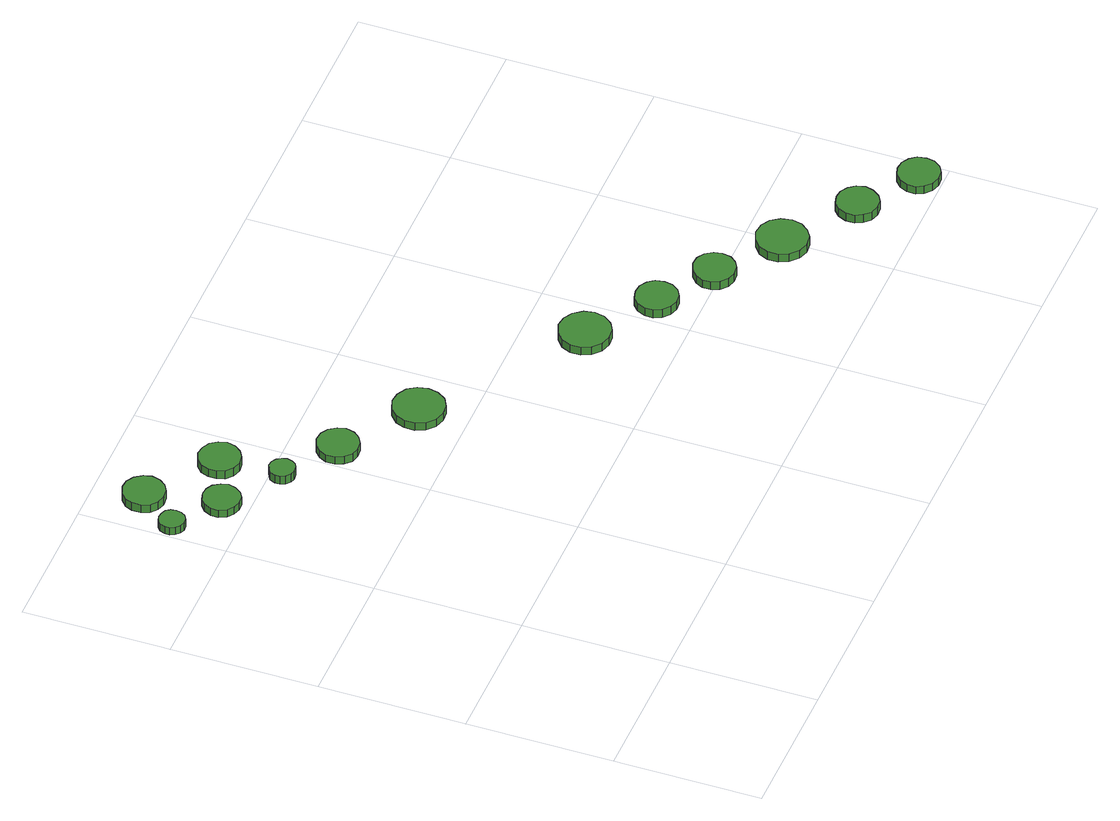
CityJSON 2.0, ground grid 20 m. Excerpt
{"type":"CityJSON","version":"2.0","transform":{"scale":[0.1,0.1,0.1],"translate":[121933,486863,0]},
"CityObjects":{
"tree1":{"type":"SolitaryVegetationObject","attributes":{"function":"something"},"geometry":[{"type":"MultiSurface","lod":"1","boundaries":[[[0,1,2,3,4,5,6,7,8,9,10,11,12,13,14]],[[15,16,17,18,19,20,21,22,23,24,25,26,27,28,29]],[[0,29,28,1]],[[1,28,27,2]],[[2,27,26,3]],[[3,26,25,4]],[[4,25,24,5]],[[5,24,23,6]],[[6,23,22,7]],[[7,22,21,8]],[[8,21,20,9]],[[9,20,19,10]],[[10,19,18,11]],[[11,18,17,12]],[[12,17,16,13]],[[13,16,15,14]],[[14,15,29,0]]]}]},
"tree2":{"type":"SolitaryVegetationObject","attributes":{"function":"something"},"geometry":[{"type":"MultiSurface","lod":"1","boundaries":[[[30,31,32,33,34,35,36,37,38,39,40,41,42,43,44]],[[45,46,47,48,49,50,51,52,53,54,55,56,57,58,59]],[[30,59,58,31]],[[31,58,57,32]],[[32,57,56,33]],[[33,56,55,34]],[[34,55,54,35]],[[35,54,53,36]],[[36,53,52,37]],[[37,52,51,38]],[[38,51,50,39]],[[39,50,49,40]],[[40,49,48,41]],[[41,48,47,42]],[[42,47,46,43]],[[43,46,45,44]],[[44,45,59,30]]]}]},
"tree3":{"type":"SolitaryVegetationObject","attributes":{"function":"something"},"geometry":[{"type":"MultiSurface","lod":"1","boundaries":[[[60,61,62,63,64,65,66,67,68,69,70,71,72,73,74]],[[75,76,77,78,79,80,81,82,83,84,85,86,87,88,89]],[[60,89,88,61]],[[61,88,87,62]],[[62,87,86,63]],[[63,86,85,64]],[[64,85,84,65]],[[65,84,83,66]],[[66,83,82,67]],[[67,82,81,68]],[[68,81,80,69]],[[69,80,79,70]],[[70,79,78,71]],[[71,78,77,72]],[[72,77,76,73]],[[73,76,75,74]],[[74,75,89,60]]]}]},
"tree4":{"type":"SolitaryVegetationObject","attributes":{"function":"something"},"geometry":[{"type":"MultiSurface","lod":"1","boundaries":[[[90,91,92,93,94,95,96,97,98,99,100,101,102,103,104]],[[105,106,107,108,109,110,111,112,113,114,115,116,117,118,119]],[[90,119,118,91]],[[91,118,117,92]],[[92,117,116,93]],[[93,116,115,94]],[[94,115,114,95]],[[95,114,113,96]],[[96,113,112,97]],[[97,112,111,98]],[[98,111,110,99]],[[99,110,109,100]],[[100,109,108,101]],[[101,108,107,102]],[[102,107,106,103]],[[103,106,105,104]],[[104,105,119,90]]]}]},
"tree5":{"type":"SolitaryVegetationObject","attributes":{"function":"something"},"geometry":[{"type":"MultiSurface","lod":"1","boundaries":[[[120,121,122,123,124,125,126,127,128,129,130,131,132,133,134]],[[135,136,137,138,139,140,141,142,143,144,145,146,147,148,149]],[[120,149,148,121]],[[121,148,147,122]],[[122,147,146,123]],[[123,146,145,124]],[[124,145,144,125]],[[125,144,143,126]],[[126,143,142,127]],[[127,142,141,128]],[[128,141,140,129]],[[129,140,139,130]],[[130,139,138,131]],[[131,138,137,132]],[[132,137,136,133]],[[133,136,135,134]],[[134,135,149,120]]]}]},
"tree6":{"type":"SolitaryVegetationObject","attributes":{"function":"something"},"geometry":[{"type":"MultiSurface","lod":"1","boundaries":[[[150,151,152,153,154,155,156,157,158,159,160,161,162,163,164]],[[165,166,167,168,169,170,171,172,173,174,175,176,177,178,179]],[[150,179,178,151]],[[151,178,177,152]],[[152,177,176,153]],[[153,176,175,154]],[[154,175,174,155]],[[155,174,173,156]],[[156,173,172,157]],[[157,172,171,158]],[[158,171,170,159]],[[159,170,169,160]],[[160,169,168,161]],[[161,168,167,162]],[[162,167,166,163]],[[163,166,165,164]],[[164,165,179,150]]]}]},
"tree7":{"type":"SolitaryVegetationObject","attributes":{"function":"something"},"geometry":[{"type":"MultiSurface","lod":"1","boundaries":[[[180,181,182,183,184,185,186,187,188,189,190,191,192,193,194]],[[195,196,197,198,199,200,201,202,203,204,205,206,207,208,209]],[[180,209,208,181]],[[181,208,207,182]],[[182,207,206,183]],[[183,206,205,184]],[[184,205,204,185]],[[185,204,203,186]],[[186,203,202,187]],[[187,202,201,188]],[[188,201,200,189]],[[189,200,199,190]],[[190,199,198,191]],[[191,198,197,192]],[[192,197,196,193]],[[193,196,195,194]],[[194,195,209,180]]]}]},
"tree8":{"type":"SolitaryVegetationObject","attributes":{"function":"something"},"geometry":[{"type":"MultiSurface","lod":"1","boundaries":[[[210,211,212,213,214,215,216,217,218,219,220,221,222,223,224]],[[225,226,227,228,229,230,231,232,233,234,235,236,237,238,239]],[[210,239,238,211]],[[211,238,237,212]],[[212,237,236,213]],[[213,236,235,214]],[[214,235,234,215]],[[215,234,233,216]],[[216,233,232,217]],[[217,232,231,218]],[[218,231,230,219]],[[219,230,229,220]],[[220,229,228,221]],[[221,228,227,222]],[[222,227,226,223]],[[223,226,225,224]],[[224,225,239,210]]]}]},
"tree9":{"type":"SolitaryVegetationObject","attributes":{"function":"something"},"geometry":[{"type":"MultiSurface","lod":"1","boundaries":[[[240,241,242,243,244,245,246,247,248,249,250,251,252,253,254]],[[255,256,257,258,259,260,261,262,263,264,265,266,267,268,269]],[[240,269,268,241]],[[241,268,267,242]],[[242,267,266,243]],[[243,266,265,244]],[[244,265,264,245]],[[245,264,263,246]],[[246,263,262,247]],[[247,262,261,248]],[[248,261,260,249]],[[249,260,259,250]],[[250,259,258,251]],[[251,258,257,252]],[[252,257,256,253]],[[253,256,255,254]],[[254,255,269,240]]]}]},
"tree10":{"type":"SolitaryVegetationObject","attributes":{"function":"something"},"geometry":[{"type":"MultiSurface","lod":"1","boundaries":[[[270,271,272,273,274,275,276,277,278,279,280,281,282,283,284]],[[285,286,287,288,289,290,291,292,293,294,295,296,297,298,299]],[[270,299,298,271]],[[271,298,297,272]],[[272,297,296,273]],[[273,296,295,274]],[[274,295,294,275]],[[275,294,293,276]],[[276,293,292,277]],[[277,292,291,278]],[[278,291,290,279]],[[279,290,289,280]],[[280,289,288,281]],[[281,288,287,282]],[[282,287,286,283]],[[283,286,285,284]],[[284,285,299,270]]]}]},
"tree11":{"type":"SolitaryVegetationObject","attributes":{"function":"something"},"geometry":[{"type":"MultiSurface","lod":"1","boundaries":[[[300,301,302,303,304,305,306,307,308,309,310,311,312,313,314]],[[315,316,317,318,319,320,321,322,323,324,325,326,327,328,329]],[[300,329,328,301]],[[301,328,327,302]],[[302,327,326,303]],[[303,326,325,304]],[[304,325,324,305]],[[305,324,323,306]],[[306,323,322,307]],[[307,322,321,308]],[[308,321,320,309]],[[309,320,319,310]],[[310,319,318,311]],[[311,318,317,312]],[[312,317,316,313]],[[313,316,315,314]],[[314,315,329,300]]]}]},
"tree12":{"type":"SolitaryVegetationObject","attributes":{"function":"something"},"geometry":[{"type":"MultiSurface","lod":"1","boundaries":[[[330,331,332,333,334,335,336,337,338,339,340,341,342,343,344]],[[345,346,347,348,349,350,351,352,353,354,355,356,357,358,359]],[[330,359,358,331]],[[331,358,357,332]],[[332,357,356,333]],[[333,356,355,334]],[[334,355,354,335]],[[335,354,353,336]],[[336,353,352,337]],[[337,352,351,338]],[[338,351,350,339]],[[339,350,349,340]],[[340,349,348,341]],[[341,348,347,342]],[[342,347,346,343]],[[343,346,345,344]],[[344,345,359,330]]]}]},
"tree13":{"type":"SolitaryVegetationObject","attributes":{"function":"something"},"geometry":[{"type":"MultiSurface","lod":"1","boundaries":[[[360,361,362,363,364,365,366,367,368,369,370,371,372,373,374]],[[375,376,377,378,379,380,381,382,383,384,385,386,387,388,389]],[[360,389,388,361]],[[361,388,387,362]],[[362,387,386,363]],[[363,386,385,364]],[[364,385,384,365]],[[365,384,383,366]],[[366,383,382,367]],[[367,382,381,368]],[[368,381,380,369]],[[369,380,379,370]],[[370,379,378,371]],[[371,378,377,372]],[[372,377,376,373]],[[373,376,375,374]],[[374,375,389,360]]]}]}
},
"vertices":[
[36,681,23],[35,688,23],[31,694,23],[24,697,23],[17,698,23],[10,696,23],[5,691,23],[2,684,23],[2,677,23],[5,671,23],[10,666,23],[17,663,23],[24,664,23],[31,668,23],[35,674,23],[35,674,11],[31,668,11],[24,664,11],[17,663,11],[10,666,11],[5,671,11],[2,677,11],[2,684,11],[5,691,11],[10,696,11],[17,698,11],[24,697,11],[31,694,11],[35,688,11],[36,681,11],
[107,637,22],[104,647,22],[98,656,22],[89,661,22],[79,662,22],[69,659,22],[61,652,22],[56,642,22],[56,632,22],[61,622,22],[69,615,22],[79,612,22],[89,613,22],[98,618,22],[104,627,22],[104,627,10],[98,618,10],[89,613,10],[79,612,10],[69,615,10],[61,622,10],[56,632,10],[56,642,10],[61,652,10],[69,659,10],[79,662,10],[89,661,10],[98,656,10],[104,647,10],[107,637,10],
[86,733,23],[83,744,23],[76,754,23],[66,760,23],[54,761,23],[43,757,23],[34,749,23],[30,739,23],[30,727,23],[34,716,23],[43,708,23],[54,705,23],[66,706,23],[76,712,23],[83,721,23],[83,721,10],[76,712,10],[66,706,10],[54,705,10],[43,708,10],[34,716,10],[30,727,10],[30,739,10],[34,749,10],[43,757,10],[54,761,10],[66,760,10],[76,754,10],[83,744,10],[86,733,10],
[179,585,22],[177,592,22],[173,598,22],[167,602,22],[159,603,22],[153,600,22],[147,596,22],[144,589,22],[144,582,22],[147,575,22],[153,570,22],[159,568,22],[167,569,22],[173,572,22],[177,578,22],[177,578,9],[173,572,9],[167,569,9],[159,568,9],[153,570,9],[147,575,9],[144,582,9],[144,589,9],[147,596,9],[153,600,9],[159,603,9],[167,602,9],[173,598,9],[177,592,9],[179,585,9],
[181,667,22],[178,678,22],[171,688,22],[161,693,22],[149,695,22],[138,691,22],[129,683,22],[125,672,22],[125,661,22],[129,650,22],[138,642,22],[149,638,22],[161,640,22],[171,646,22],[178,655,22],[178,655,9],[171,646,9],[161,640,9],[149,638,9],[138,642,9],[129,650,9],[125,661,9],[125,672,9],[129,683,9],[138,691,9],[149,695,9],[161,693,9],[171,688,9],[178,678,9],[181,667,9],
[259,536,22],[256,547,22],[249,557,22],[239,563,22],[227,564,22],[216,560,22],[208,552,22],[203,542,22],[203,530,22],[208,519,22],[216,511,22],[227,508,22],[239,509,22],[249,515,22],[256,524,22],[256,524,10],[249,515,10],[239,509,10],[227,508,10],[216,511,10],[208,519,10],[203,530,10],[203,542,10],[208,552,10],[216,560,10],[227,564,10],[239,563,10],[249,557,10],[256,547,10],[259,536,10],
[366,465,23],[363,479,23],[355,491,23],[342,498,23],[328,500,23],[314,495,23],[303,485,23],[298,472,23],[298,458,23],[303,445,23],[314,435,23],[328,431,23],[342,432,23],[355,439,23],[363,451,23],[363,451,11],[355,439,11],[342,432,11],[328,431,11],[314,435,11],[303,445,11],[298,458,11],[298,472,11],[303,485,11],[314,495,11],[328,500,11],[342,498,11],[355,491,11],[363,479,11],[366,465,11],
[577,320,22],[574,334,22],[565,346,22],[553,353,22],[539,355,22],[525,350,22],[514,340,22],[508,327,22],[508,313,22],[514,300,22],[525,290,22],[539,286,22],[553,287,22],[565,294,22],[574,306,22],[574,306,9],[565,294,9],[553,287,9],[539,286,9],[525,290,9],[514,300,9],[508,313,9],[508,327,9],[514,340,9],[525,350,9],[539,355,9],[553,353,9],[565,346,9],[574,334,9],[577,320,9],
[663,258,22],[661,270,22],[654,279,22],[644,285,22],[632,286,22],[621,283,22],[612,275,22],[607,264,22],[607,252,22],[612,242,22],[621,234,22],[632,230,22],[644,231,22],[654,237,22],[661,247,22],[661,247,9],[654,237,9],[644,231,9],[632,230,9],[621,234,9],[612,242,9],[607,252,9],[607,264,9],[612,275,9],[621,283,9],[632,286,9],[644,285,9],[654,279,9],[661,270,9],[663,258,9],
[739,209,22],[737,220,22],[730,230,22],[720,236,22],[708,237,22],[697,233,22],[688,225,22],[683,215,22],[683,203,22],[688,192,22],[697,184,22],[708,181,22],[720,182,22],[730,188,22],[737,197,22],[737,197,9],[730,188,9],[720,182,9],[708,181,9],[697,184,9],[688,192,9],[683,203,9],[683,215,9],[688,225,9],[697,233,9],[708,237,9],[720,236,9],[730,230,9],[737,220,9],[739,209,9],
[830,149,22],[827,163,22],[819,175,22],[807,182,22],[792,184,22],[779,179,22],[768,170,22],[762,157,22],[762,142,22],[768,129,22],[779,119,22],[792,115,22],[807,116,22],[819,124,22],[827,135,22],[827,135,9],[819,124,9],[807,116,9],[792,115,9],[779,119,9],[768,129,9],[762,142,9],[762,157,9],[768,170,9],[779,179,9],[792,184,9],[807,182,9],[819,175,9],[827,163,9],[830,149,9],
[922,84,22],[919,96,22],[912,105,22],[902,111,22],[891,112,22],[879,109,22],[871,101,22],[866,90,22],[866,78,22],[871,68,22],[879,60,22],[891,56,22],[902,57,22],[912,63,22],[919,73,22],[919,73,9],[912,63,9],[902,57,9],[891,56,9],[879,60,9],[871,68,9],[866,78,9],[866,90,9],[871,101,9],[879,109,9],[891,112,9],[902,111,9],[912,105,9],[919,96,9],[922,84,9],
[1000,31,22],[998,43,22],[991,52,22],[981,58,22],[969,59,22],[958,56,22],[949,48,22],[944,37,22],[944,25,22],[949,15,22],[958,7,22],[969,3,22],[981,4,22],[991,10,22],[998,20,22],[998,20,10],[991,10,10],[981,4,10],[969,3,10],[958,7,10],[949,15,10],[944,25,10],[944,37,10],[949,48,10],[958,56,10],[969,59,10],[981,58,10],[991,52,10],[998,43,10],[1000,31,10]
]}
